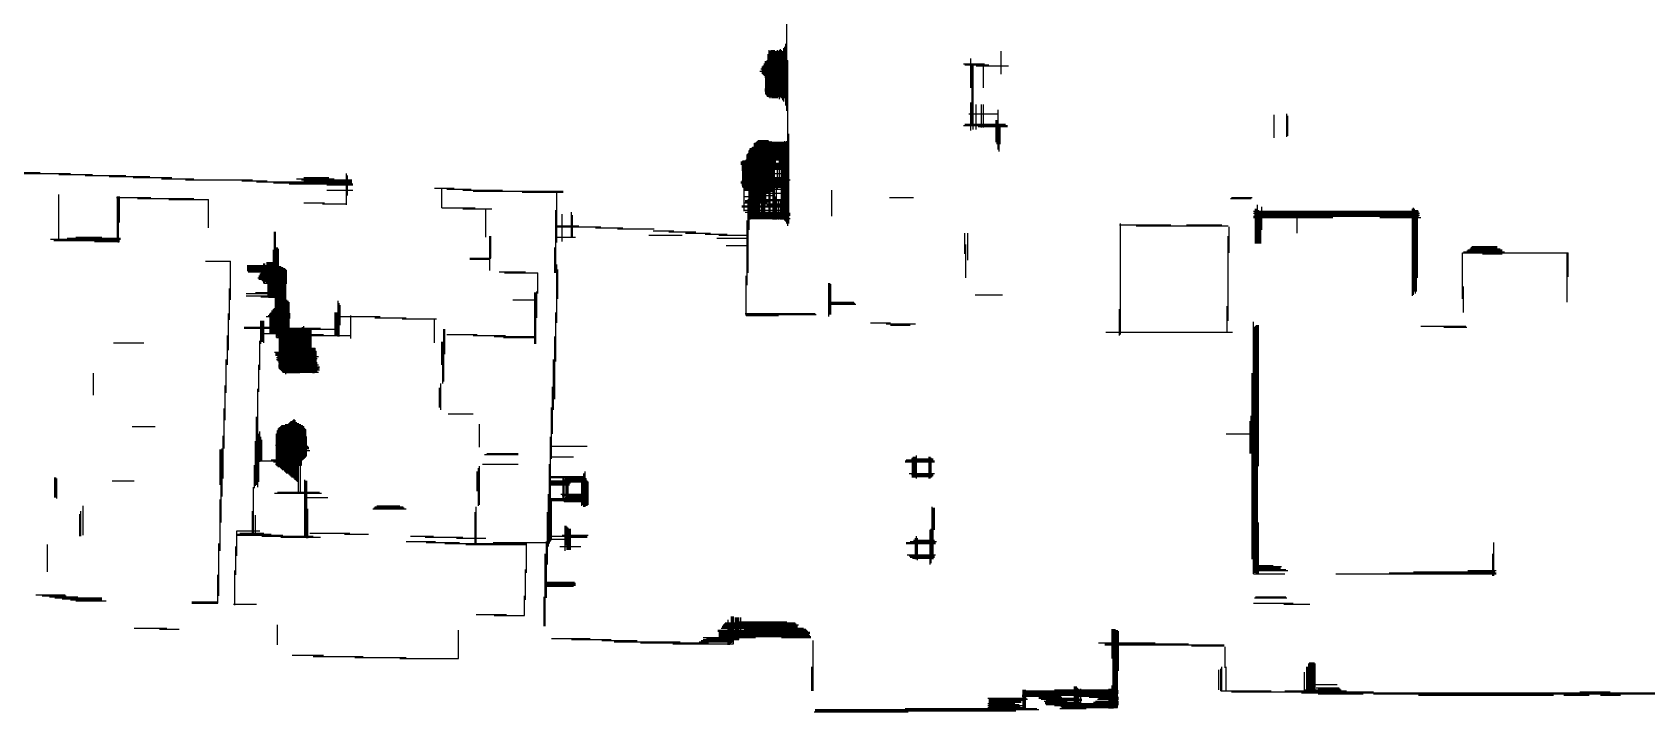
# Model space of a CAD drawing. Extents: x -18.2 to 24.4, y -13.4 to 16.4.
# Drawn here: x -0.73 to 14.7, y -13.45 to -6.95 of the extents above; entities that cross this region are included whole.
import ezdxf

# ---------------------------------------------------------------- set-up
doc = ezdxf.new("R2010")
doc.units = 0
doc.layers.add('1-0_REZ', color=7, linetype='CONTINUOUS')

msp = doc.modelspace()

# ---------------------------------------------------------------- linework, layer by layer
at = {"layer": '1-0_REZ'}
for p, q in [((6.48, -7.7), (6.48, -6.52)), ((6.45, -7.61), (6.45, -7.1)), ((6.46, -7.58), (6.46, -7.09)), ((6.47, -7.65), (6.47, -7.06)), ((6.26, -7.25), (6.49, -7.25)), ((6.27, -7.23), (6.49, -7.23)), ((6.27, -7.24), (6.49, -7.24)), ((6.28, -7.54), (6.28, -7.23)), ((6.29, -7.22), (6.49, -7.22)), ((6.29, -7.56), (6.29, -7.22)), ((6.3, -7.56), (6.3, -7.16)), ((6.31, -7.57), (6.31, -7.12)), ((6.32, -7.58), (6.32, -7.13)), ((6.33, -7.57), (6.33, -7.12)), ((6.34, -7.58), (6.34, -7.12)), ((6.35, -7.58), (6.35, -7.12)), ((6.36, -7.58), (6.36, -7.12)), ((6.37, -7.58), (6.37, -7.13)), ((6.38, -7.58), (6.38, -7.13)), ((6.39, -7.58), (6.39, -7.12)), ((6.4, -7.57), (6.4, -7.13)), ((6.41, -7.59), (6.41, -7.12)), ((6.42, -7.57), (6.42, -7.11)), ((6.43, -7.58), (6.43, -7.12)), ((6.44, -7.6), (6.44, -7.13)), ((6.49, -8.8), (6.49, -7.22)), ((8.17, -7.25), (8.37, -7.25)), ((8.24, -7.48), (8.24, -7.2)), ((8.25, -7.84), (8.25, -7.25)), ((8.26, -7.88), (8.26, -7.25)), ((8.36, -7.48), (8.36, -7.25)), ((8.53, -7.35), (8.53, -7.13)), ((6.22, -7.32), (6.49, -7.32)), ((6.23, -7.3), (6.49, -7.3)), ((6.24, -7.28), (6.49, -7.28)), ((6.24, -7.29), (6.49, -7.29)), ((6.24, -7.31), (6.49, -7.31)), ((6.24, -7.33), (6.49, -7.33)), ((6.24, -7.34), (6.49, -7.34)), ((6.25, -7.27), (6.49, -7.27)), ((6.25, -7.35), (6.49, -7.35)), ((6.26, -7.26), (6.49, -7.26)), ((6.26, -7.36), (6.49, -7.36)), ((6.27, -7.37), (6.49, -7.37)), ((6.27, -7.38), (6.49, -7.38)), ((6.28, -7.39), (6.49, -7.39)), ((6.3, -7.4), (6.49, -7.4)), ((8.18, -7.26), (8.41, -7.26)), ((8.29, -7.27), (8.6, -7.27)), ((6.27, -7.49), (6.49, -7.49)), ((6.27, -7.5), (6.49, -7.5)), ((6.27, -7.51), (6.49, -7.51)), ((6.28, -7.47), (6.49, -7.47)), ((6.28, -7.48), (6.49, -7.48)), ((6.28, -7.52), (6.49, -7.52)), ((6.28, -7.53), (6.49, -7.53)), ((6.28, -7.54), (6.49, -7.54)), ((6.29, -7.41), (6.49, -7.41)), ((6.29, -7.46), (6.49, -7.46)), ((6.29, -7.55), (6.49, -7.55)), ((6.29, -7.56), (6.49, -7.56)), ((6.3, -7.42), (6.49, -7.42)), ((6.3, -7.43), (6.49, -7.43)), ((6.3, -7.44), (6.49, -7.44)), ((6.3, -7.45), (6.49, -7.45)), ((8.24, -7.89), (8.24, -7.62)), ((8.29, -7.88), (8.29, -7.64)), ((8.34, -7.86), (8.34, -7.64)), ((8.36, -7.86), (8.36, -7.64)), ((8.5, -8.07), (8.5, -7.69)), ((8.17, -7.84), (8.59, -7.84)), ((8.18, -7.83), (8.57, -7.83)), ((8.22, -7.73), (8.5, -7.73)), ((8.31, -7.85), (8.59, -7.85)), ((8.48, -8), (8.48, -7.79)), ((8.49, -8.02), (8.49, -7.79)), ((8.51, -8.09), (8.51, -7.83)), ((8.52, -8.02), (8.52, -7.83)), ((11.14, -7.96), (11.14, -7.74)), ((11.26, -7.95), (11.26, -7.73)), ((11.27, -7.94), (11.27, -7.75)), ((6.17, -8.01), (6.5, -8.01)), ((6.17, -8.73), (6.17, -8.01)), ((6.17, -8.02), (6.5, -8.02)), ((6.18, -8.73), (6.18, -8.02)), ((6.19, -8), (6.5, -8)), ((6.19, -8.73), (6.19, -8)), ((6.2, -8.73), (6.2, -7.99)), ((6.21, -8.73), (6.21, -7.98)), ((6.22, -8.73), (6.22, -7.98)), ((6.23, -8.58), (6.23, -7.98)), ((6.24, -8.73), (6.24, -7.98)), ((6.25, -8.73), (6.25, -7.98)), ((6.26, -8.73), (6.26, -7.98)), ((6.27, -8.73), (6.27, -7.98)), ((6.28, -8.57), (6.28, -7.98)), ((6.29, -8.45), (6.29, -7.98)), ((6.3, -8.46), (6.3, -7.98)), ((6.31, -8.73), (6.31, -7.99)), ((6.32, -8.73), (6.32, -8)), ((6.33, -8.46), (6.33, -7.99)), ((6.34, -8.47), (6.34, -8)), ((6.35, -8.74), (6.35, -8)), ((6.36, -8.74), (6.36, -8.01)), ((6.37, -8.2), (6.37, -8.01)), ((6.42, -8.25), (6.42, -8)), ((6.44, -8.74), (6.44, -8.01)), ((6.46, -8.75), (6.46, -7.99)), ((6.47, -8.76), (6.47, -8)), ((6.48, -8.78), (6.48, -7.99)), ((6.5, -8.78), (6.5, -7.92)), ((6.06, -8.18), (6.37, -8.18)), ((6.06, -8.43), (6.06, -8.18)), ((6.07, -8.66), (6.07, -8.18)), ((6.08, -8.44), (6.08, -8.18)), ((6.09, -8.17), (6.5, -8.17)), ((6.09, -8.45), (6.09, -8.17)), ((6.1, -8.12), (6.5, -8.12)), ((6.1, -8.44), (6.1, -8.12)), ((6.1, -8.14), (6.5, -8.14)), ((6.1, -8.16), (6.5, -8.16)), ((6.11, -8.11), (6.5, -8.11)), ((6.11, -8.45), (6.11, -8.11)), ((6.11, -8.13), (6.5, -8.13)), ((6.11, -8.15), (6.5, -8.15)), ((6.12, -8.08), (6.5, -8.08)), ((6.12, -8.84), (6.12, -8.08)), ((6.12, -8.09), (6.5, -8.09)), ((6.13, -8.06), (6.5, -8.06)), ((6.13, -8.74), (6.13, -8.06)), ((6.13, -8.07), (6.5, -8.07)), ((6.13, -8.1), (6.5, -8.1)), ((6.14, -8.73), (6.14, -8.06)), ((6.15, -8.05), (6.5, -8.05)), ((6.15, -8.73), (6.15, -8.05)), ((6.16, -8.73), (6.16, -8.05)), ((6.17, -8.04), (6.5, -8.04)), ((6.18, -8.03), (6.5, -8.03)), ((6.41, -8.38), (6.41, -8.03)), ((6.43, -8.74), (6.43, -8.03)), ((6.45, -8.74), (6.45, -8.03)), ((-0.99, -8.29), (-0.66, -8.29)), ((-0.99, -8.3), (-0.37, -8.3)), ((-0.48, -8.31), (-0.16, -8.31)), ((-0.23, -8.32), (0.16, -8.32)), ((0, -8.33), (0.39, -8.33)), ((2.27, -8.6), (2.27, -8.3)), ((2.28, -8.51), (2.28, -8.32)), ((6.04, -8.19), (6.35, -8.19)), ((6.04, -8.2), (6.5, -8.2)), ((6.04, -8.21), (6.5, -8.21)), ((6.05, -8.22), (6.5, -8.22)), ((6.05, -8.23), (6.5, -8.23)), ((6.05, -8.24), (6.5, -8.24)), ((6.05, -8.25), (6.5, -8.25)), ((6.05, -8.26), (6.5, -8.26)), ((6.05, -8.27), (6.36, -8.27)), ((6.06, -8.28), (6.31, -8.28)), ((6.06, -8.29), (6.32, -8.29)), ((6.07, -8.3), (6.5, -8.3)), ((6.07, -8.31), (6.32, -8.31)), ((6.07, -8.32), (6.3, -8.32)), ((6.07, -8.33), (6.33, -8.33)), ((6.39, -8.45), (6.39, -8.2)), ((0.23, -8.34), (0.6, -8.34)), ((0.5, -8.35), (0.81, -8.35)), ((0.73, -8.36), (1.37, -8.36)), ((1.27, -8.37), (1.51, -8.37)), ((1.41, -8.38), (2.32, -8.38)), ((1.57, -8.39), (2.32, -8.39)), ((1.72, -8.4), (2.33, -8.4)), ((1.79, -8.35), (2.15, -8.35)), ((1.84, -8.36), (2.32, -8.36)), ((1.86, -8.34), (2.1, -8.34)), ((1.86, -8.37), (2.32, -8.37)), ((2.08, -8.41), (2.33, -8.41)), ((2.08, -8.46), (2.33, -8.46)), ((3.11, -8.44), (3.3, -8.44)), ((3.18, -8.63), (3.18, -8.44)), ((3.23, -8.45), (3.46, -8.45)), ((3.38, -8.46), (3.76, -8.46)), ((3.48, -8.47), (4.34, -8.47)), ((3.95, -8.48), (4.34, -8.48)), ((4.28, -8.96), (4.28, -8.48)), ((6.04, -8.38), (6.5, -8.38)), ((6.04, -8.39), (6.5, -8.39)), ((6.05, -8.37), (6.5, -8.37)), ((6.05, -8.4), (6.5, -8.4)), ((6.05, -8.41), (6.5, -8.41)), ((6.06, -8.42), (6.5, -8.42)), ((6.06, -8.43), (6.5, -8.43)), ((6.07, -8.34), (6.5, -8.34)), ((6.07, -8.36), (6.51, -8.36)), ((6.07, -8.44), (6.34, -8.44)), ((6.07, -8.45), (6.5, -8.45)), ((6.07, -8.46), (6.35, -8.46)), ((6.08, -8.35), (6.5, -8.35)), ((6.13, -8.48), (6.32, -8.48)), ((6.14, -8.47), (6.34, -8.47)), ((6.38, -8.74), (6.38, -8.35)), ((6.91, -8.71), (6.91, -8.46)), ((-0.48, -8.94), (-0.48, -8.5)), ((0.07, -8.53), (0.4, -8.53)), ((0.08, -8.95), (0.08, -8.52)), ((0.09, -8.96), (0.09, -8.52)), ((0.1, -8.77), (0.1, -8.52)), ((0.27, -8.54), (0.81, -8.54)), ((0.57, -8.55), (0.95, -8.55)), ((0.95, -8.82), (0.95, -8.55)), ((1.86, -8.58), (2.06, -8.58)), ((2.04, -8.59), (2.27, -8.59)), ((3.18, -8.63), (3.5, -8.63)), ((3.38, -8.64), (3.66, -8.64)), ((3.6, -8.91), (3.6, -8.64)), ((6.05, -8.61), (6.5, -8.61)), ((6.05, -8.62), (6.5, -8.62)), ((6.07, -8.52), (6.26, -8.52)), ((6.07, -8.58), (6.29, -8.58)), ((6.08, -8.56), (6.5, -8.56)), ((6.08, -8.57), (6.32, -8.57)), ((6.11, -8.55), (6.5, -8.55)), ((6.11, -9.25), (6.11, -8.55)), ((6.13, -8.49), (6.5, -8.49)), ((6.15, -8.51), (6.35, -8.51)), ((6.24, -8.59), (6.5, -8.59)), ((6.29, -8.6), (6.5, -8.6)), ((6.37, -8.74), (6.37, -8.52)), ((6.4, -8.74), (6.4, -8.55)), ((6.42, -8.74), (6.42, -8.55)), ((7.46, -8.53), (7.69, -8.53)), ((10.72, -8.54), (10.92, -8.54)), ((10.73, -8.53), (10.93, -8.53)), ((10.96, -8.97), (10.96, -8.64)), ((10.97, -8.97), (10.97, -8.64)), ((10.98, -8.97), (10.98, -8.6)), ((11.02, -8.84), (11.02, -8.62)), ((12.46, -9.47), (12.46, -8.64)), ((12.47, -9.46), (12.47, -8.63)), ((12.48, -9.43), (12.48, -8.64)), ((4.27, -9.25), (4.27, -8.65)), ((4.33, -8.95), (4.33, -8.69)), ((4.42, -8.91), (4.42, -8.67)), ((4.43, -8.91), (4.43, -8.7)), ((6.07, -8.65), (6.5, -8.65)), ((6.08, -8.67), (6.5, -8.67)), ((6.1, -9.37), (6.1, -8.75)), ((6.11, -8.69), (6.51, -8.69)), ((6.11, -8.73), (6.51, -8.73)), ((6.12, -8.68), (6.51, -8.68)), ((6.12, -8.72), (6.5, -8.72)), ((6.13, -8.7), (6.51, -8.7)), ((6.13, -8.71), (6.5, -8.71)), ((9.66, -8.79), (10.15, -8.79)), ((9.67, -9.84), (9.67, -8.78)), ((10.3, -8.79), (10.64, -8.79)), ((10.94, -8.66), (12.52, -8.66)), ((10.94, -8.68), (12.53, -8.68)), ((10.94, -8.71), (12.52, -8.71)), ((10.94, -8.72), (11.7, -8.72)), ((10.95, -8.67), (12.52, -8.67)), ((10.95, -8.69), (12.52, -8.69)), ((10.95, -8.7), (12.53, -8.7)), ((10.99, -8.97), (10.99, -8.65)), ((11, -8.97), (11, -8.66)), ((11.01, -8.97), (11.01, -8.66)), ((11.36, -8.87), (11.36, -8.66)), ((12.15, -8.72), (12.54, -8.72)), ((12.49, -9.45), (12.49, -8.65)), ((12.5, -9.43), (12.5, -8.65)), ((12.51, -9.3), (12.51, -8.65)), ((-0.56, -8.93), (0.11, -8.93)), ((-0.53, -8.94), (0.1, -8.94)), ((-0.4, -8.92), (0.11, -8.92)), ((-0.32, -8.91), (-0.07, -8.91)), ((-0.14, -8.95), (0.1, -8.95)), ((1.58, -9.49), (1.58, -8.86)), ((1.59, -9.83), (1.59, -8.86)), ((3.64, -9.23), (3.64, -8.9)), ((3.65, -9.11), (3.65, -8.9)), ((4.27, -8.8), (4.49, -8.8)), ((4.27, -8.81), (4.7, -8.81)), ((4.27, -8.91), (4.46, -8.91)), ((4.65, -8.82), (4.91, -8.82)), ((4.86, -8.83), (5.21, -8.83)), ((5.16, -8.89), (5.48, -8.89)), ((5.2, -8.85), (5.4, -8.85)), ((5.35, -8.86), (5.61, -8.86)), ((5.51, -8.87), (5.75, -8.87)), ((5.7, -8.88), (5.91, -8.88)), ((5.81, -8.92), (6.11, -8.92)), ((5.83, -8.89), (6.11, -8.89)), ((8.18, -9.07), (8.18, -8.87)), ((8.21, -9.13), (8.21, -8.87)), ((9.82, -8.8), (10.7, -8.8)), ((10.7, -9.71), (10.7, -8.9)), ((10.71, -9.06), (10.71, -8.81)), ((1.57, -9.49), (1.57, -9.03)), ((1.6, -9.87), (1.6, -9.01)), ((1.61, -9.86), (1.61, -9.01)), ((1.62, -9.87), (1.62, -9.02)), ((4.26, -9.25), (4.26, -9.01)), ((5.9, -8.99), (6.11, -8.99)), ((8.19, -9.3), (8.19, -8.98)), ((12.94, -9.06), (13.95, -9.06)), ((12.94, -9.5), (12.94, -9.06)), ((12.95, -9.05), (13.34, -9.05)), ((12.98, -9.04), (13.32, -9.04)), ((12.99, -9.03), (13.32, -9.03)), ((13.01, -9.02), (13.3, -9.02)), ((13.02, -9.01), (13.27, -9.01)), ((13.03, -9), (13.27, -9)), ((13.13, -9.07), (13.32, -9.07)), ((13.94, -9.53), (13.94, -9.06)), ((13.95, -9.29), (13.95, -9.06)), ((0.92, -9.14), (1.16, -9.14)), ((1.16, -9.51), (1.16, -9.14)), ((1.32, -9.18), (1.53, -9.18)), ((1.32, -9.19), (1.64, -9.19)), ((1.32, -9.2), (1.66, -9.2)), ((1.32, -9.21), (1.68, -9.21)), ((1.32, -9.22), (1.69, -9.22)), ((1.32, -9.23), (1.7, -9.23)), ((1.33, -9.24), (1.7, -9.24)), ((1.44, -9.26), (1.7, -9.26)), ((1.45, -9.25), (1.7, -9.25)), ((1.48, -9.35), (1.48, -9.16)), ((1.49, -9.35), (1.49, -9.16)), ((1.51, -9.35), (1.51, -9.15)), ((1.52, -9.48), (1.52, -9.15)), ((1.53, -9.49), (1.53, -9.15)), ((1.54, -9.49), (1.54, -9.15)), ((1.55, -9.49), (1.55, -9.15)), ((1.56, -9.49), (1.56, -9.15)), ((1.63, -10.17), (1.63, -9.19)), ((1.64, -10.18), (1.64, -9.19)), ((1.65, -10.19), (1.65, -9.2)), ((1.66, -10.2), (1.66, -9.2)), ((1.67, -10.2), (1.67, -9.21)), ((1.68, -10.2), (1.68, -9.21)), ((1.69, -10.22), (1.69, -9.22)), ((3.45, -9.11), (3.65, -9.11)), ((3.45, -9.12), (3.64, -9.12)), ((3.73, -9.24), (3.98, -9.24)), ((3.78, -9.25), (4.1, -9.25)), ((4.1, -9.45), (4.1, -9.25)), ((4.28, -9.73), (4.28, -9.17)), ((4.29, -9.5), (4.29, -9.22)), ((1.15, -9.7), (1.15, -9.4)), ((1.42, -9.3), (1.7, -9.3)), ((1.43, -9.28), (1.7, -9.28)), ((1.43, -9.29), (1.7, -9.29)), ((1.43, -9.31), (1.7, -9.31)), ((1.44, -9.27), (1.7, -9.27)), ((1.46, -9.32), (1.7, -9.32)), ((1.47, -9.33), (1.7, -9.33)), ((1.48, -9.35), (1.7, -9.35)), ((1.5, -9.34), (1.7, -9.34)), ((6.09, -9.66), (6.09, -9.28)), ((6.88, -9.67), (6.88, -9.35)), ((6.89, -9.65), (6.89, -9.35)), ((6.9, -9.65), (6.9, -9.36)), ((12.95, -9.63), (12.95, -9.38)), ((1.31, -9.45), (1.67, -9.45)), ((1.31, -9.47), (1.65, -9.47)), ((1.4, -9.44), (1.68, -9.44)), ((1.45, -9.48), (1.64, -9.48)), ((1.7, -10.21), (1.7, -9.51)), ((1.71, -10.21), (1.71, -9.52)), ((1.72, -10.21), (1.72, -9.53)), ((2.19, -9.86), (2.19, -9.52)), ((2.2, -9.86), (2.2, -9.54)), ((2.21, -9.75), (2.21, -9.56)), ((3.86, -9.51), (4.09, -9.51)), ((4.07, -9.93), (4.07, -9.44)), ((4.08, -9.93), (4.08, -9.44)), ((4.09, -9.68), (4.09, -9.43)), ((6.88, -9.53), (7.12, -9.53)), ((6.88, -9.54), (7.13, -9.54)), ((6.88, -9.55), (7.14, -9.55)), ((8.28, -9.46), (8.54, -9.46)), ((10.69, -9.82), (10.69, -9.57)), ((1.14, -9.99), (1.14, -9.64)), ((1.45, -9.93), (1.45, -9.71)), ((1.46, -9.91), (1.46, -9.71)), ((1.47, -9.91), (1.47, -9.71)), ((1.48, -9.92), (1.48, -9.71)), ((1.5, -9.67), (1.73, -9.67)), ((1.52, -9.66), (1.73, -9.66)), ((1.53, -9.65), (1.73, -9.65)), ((1.54, -9.64), (1.73, -9.64)), ((1.54, -9.83), (1.54, -9.64)), ((1.54, -9.68), (1.73, -9.68)), ((1.55, -9.83), (1.55, -9.63)), ((1.56, -9.83), (1.56, -9.61)), ((1.57, -9.83), (1.57, -9.6)), ((1.58, -9.83), (1.58, -9.59)), ((2.16, -9.85), (2.16, -9.63)), ((2.17, -9.85), (2.17, -9.63)), ((2.18, -9.85), (2.18, -9.63)), ((2.21, -9.67), (2.59, -9.67)), ((2.31, -9.88), (2.31, -9.66)), ((2.54, -9.68), (2.84, -9.68)), ((2.8, -9.69), (3.13, -9.69)), ((3.11, -9.92), (3.11, -9.7)), ((4.27, -10.1), (4.27, -9.63)), ((6.08, -9.64), (6.75, -9.64)), ((6.09, -9.65), (6.76, -9.65)), ((6.09, -9.66), (6.4, -9.66)), ((9.66, -9.85), (9.66, -9.6)), ((10.94, -12.13), (10.94, -9.72)), ((1.13, -10.13), (1.13, -9.85)), ((1.29, -9.77), (1.68, -9.77)), ((1.29, -9.78), (2.02, -9.78)), ((1.47, -9.83), (1.75, -9.83)), ((1.6, -9.84), (2.05, -9.84)), ((1.6, -9.85), (2.31, -9.85)), ((1.6, -9.87), (1.93, -9.87)), ((1.61, -9.86), (1.92, -9.86)), ((1.73, -10.21), (1.73, -9.78)), ((1.74, -10.21), (1.74, -9.78)), ((1.75, -10.21), (1.75, -9.78)), ((1.76, -10.21), (1.76, -9.78)), ((1.77, -10.21), (1.77, -9.78)), ((1.78, -10.21), (1.78, -9.78)), ((1.79, -10.21), (1.79, -9.78)), ((1.8, -10.21), (1.8, -9.78)), ((1.81, -10.21), (1.81, -9.78)), ((1.81, -9.79), (2.2, -9.79)), ((1.82, -10.21), (1.82, -9.78)), ((1.83, -10.2), (1.83, -9.78)), ((1.84, -10.2), (1.84, -9.78)), ((1.85, -10.2), (1.85, -9.77)), ((1.86, -10.2), (1.86, -9.76)), ((1.87, -10.2), (1.87, -9.78)), ((1.88, -10.2), (1.88, -9.79)), ((1.89, -10.2), (1.89, -9.79)), ((1.9, -10.2), (1.9, -9.79)), ((1.91, -10.2), (1.91, -9.79)), ((1.92, -10.2), (1.92, -9.79)), ((1.93, -10.2), (1.93, -9.79)), ((3.2, -10.29), (3.2, -9.79)), ((3.21, -10.03), (3.21, -9.79)), ((3.23, -9.84), (3.52, -9.84)), ((3.48, -9.85), (3.79, -9.85)), ((3.68, -9.86), (4.08, -9.86)), ((3.77, -9.87), (4.08, -9.87)), ((4.26, -10.46), (4.26, -9.86)), ((7.28, -9.73), (7.47, -9.73)), ((7.43, -9.74), (7.71, -9.74)), ((7.47, -9.75), (7.66, -9.75)), ((9.53, -9.82), (10.74, -9.82)), ((10.95, -12.12), (10.95, -9.77)), ((10.96, -12.12), (10.96, -9.76)), ((10.97, -12.13), (10.97, -9.75)), ((10.98, -12.13), (10.98, -9.75)), ((10.99, -11.1), (10.99, -9.75)), ((12.54, -9.76), (12.97, -9.76)), ((12.76, -9.77), (12.98, -9.77)), ((0.04, -9.92), (0.33, -9.92)), ((1.44, -10.18), (1.44, -9.9)), ((1.58, -10.01), (1.98, -10.01)), ((1.59, -10.02), (1.98, -10.02)), ((1.59, -10.03), (1.98, -10.03)), ((1.63, -9.92), (1.83, -9.92)), ((1.63, -9.95), (1.93, -9.95)), ((1.63, -9.99), (1.97, -9.99)), ((1.63, -10), (1.98, -10)), ((1.64, -9.88), (1.93, -9.88)), ((1.64, -9.96), (1.93, -9.96)), ((1.64, -9.98), (1.97, -9.98)), ((1.65, -9.97), (1.97, -9.97)), ((1.68, -9.93), (1.9, -9.93)), ((1.68, -9.94), (1.92, -9.94)), ((1.94, -10.19), (1.94, -9.97)), ((1.95, -10.21), (1.95, -9.97)), ((1.96, -10.21), (1.96, -9.97)), ((1.97, -10.17), (1.97, -9.97)), ((1.98, -10.2), (1.98, -10)), ((3.18, -10.13), (3.18, -9.91)), ((3.19, -10.31), (3.19, -9.91)), ((1.12, -10.4), (1.12, -10.08)), ((1.43, -10.39), (1.43, -10.13)), ((1.59, -10.04), (1.98, -10.04)), ((1.6, -10.06), (1.98, -10.06)), ((1.6, -10.08), (1.98, -10.08)), ((1.61, -10.05), (2, -10.05)), ((1.61, -10.07), (1.99, -10.07)), ((1.61, -10.09), (1.98, -10.09)), ((1.62, -10.1), (1.98, -10.1)), ((1.62, -10.11), (1.99, -10.11)), ((1.62, -10.13), (2, -10.13)), ((1.62, -10.14), (1.99, -10.14)), ((1.62, -10.15), (2.01, -10.15)), ((1.63, -10.12), (1.99, -10.12)), ((1.63, -10.16), (2.01, -10.16)), ((1.63, -10.17), (2, -10.17)), ((1.64, -10.18), (2.01, -10.18)), ((4.25, -10.56), (4.25, -10.08)), ((-0.15, -10.42), (-0.15, -10.21)), ((1.11, -10.66), (1.11, -10.33)), ((1.65, -10.19), (1.99, -10.19)), ((1.66, -10.2), (2, -10.2)), ((3.17, -10.56), (3.17, -10.31)), ((4.24, -10.79), (4.24, -10.34)), ((10.93, -11.99), (10.93, -10.21)), ((1.42, -11.3), (1.42, -10.36)), ((3.16, -10.54), (3.16, -10.35)), ((1.1, -10.93), (1.1, -10.55)), ((1.41, -11.28), (1.41, -10.63)), ((1.77, -11.22), (1.77, -10.65)), ((3.24, -10.6), (3.48, -10.6)), ((4.23, -11.03), (4.23, -10.54)), ((10.92, -10.98), (10.92, -10.62)), ((0.22, -10.72), (0.44, -10.72)), ((1.43, -11.25), (1.43, -10.79)), ((1.44, -11.06), (1.44, -10.77)), ((1.6, -10.79), (1.88, -10.79)), ((1.6, -11.09), (1.6, -10.79)), ((1.6, -10.8), (1.88, -10.8)), ((1.61, -10.76), (1.88, -10.76)), ((1.61, -11.1), (1.61, -10.76)), ((1.61, -10.77), (1.88, -10.77)), ((1.61, -10.78), (1.88, -10.78)), ((1.62, -10.74), (1.87, -10.74)), ((1.62, -11.11), (1.62, -10.74)), ((1.62, -10.75), (1.88, -10.75)), ((1.63, -10.73), (1.86, -10.73)), ((1.63, -11.11), (1.63, -10.73)), ((1.64, -10.72), (1.86, -10.72)), ((1.64, -11.12), (1.64, -10.72)), ((1.65, -10.71), (1.85, -10.71)), ((1.65, -11.13), (1.65, -10.71)), ((1.66, -11.14), (1.66, -10.71)), ((1.67, -11.14), (1.67, -10.71)), ((1.68, -11.15), (1.68, -10.71)), ((1.69, -11.16), (1.69, -10.7)), ((1.7, -11.17), (1.7, -10.7)), ((1.71, -11.17), (1.71, -10.7)), ((1.72, -11.18), (1.72, -10.69)), ((1.73, -11.19), (1.73, -10.68)), ((1.74, -11.2), (1.74, -10.67)), ((1.75, -11.21), (1.75, -10.67)), ((1.76, -11.21), (1.76, -10.66)), ((1.78, -11.23), (1.78, -10.66)), ((1.79, -11.24), (1.79, -10.68)), ((1.8, -11.25), (1.8, -10.69)), ((1.81, -11.36), (1.81, -10.69)), ((1.82, -11.08), (1.82, -10.7)), ((1.83, -11.35), (1.83, -10.7)), ((1.84, -11.09), (1.84, -10.71)), ((1.85, -11.04), (1.85, -10.71)), ((1.86, -11.03), (1.86, -10.72)), ((1.87, -11.02), (1.87, -10.74)), ((1.88, -11.01), (1.88, -10.75)), ((3.54, -10.92), (3.54, -10.7)), ((10.68, -10.79), (10.99, -10.79)), ((10.91, -10.98), (10.91, -10.67)), ((1.06, -11.28), (1.06, -10.94)), ((1.07, -11.64), (1.07, -10.94)), ((1.08, -11.39), (1.08, -10.93)), ((1.09, -11.22), (1.09, -10.81)), ((1.4, -11.29), (1.4, -10.86)), ((1.45, -11.05), (1.45, -10.82)), ((1.46, -11.05), (1.46, -10.85)), ((1.59, -10.9), (1.89, -10.9)), ((1.6, -10.81), (1.88, -10.81)), ((1.6, -10.82), (1.89, -10.82)), ((1.6, -10.83), (1.89, -10.83)), ((1.6, -10.84), (1.89, -10.84)), ((1.6, -10.85), (1.89, -10.85)), ((1.6, -10.86), (1.89, -10.86)), ((1.6, -10.87), (1.89, -10.87)), ((1.6, -10.88), (1.89, -10.88)), ((1.6, -10.89), (1.89, -10.89)), ((1.6, -10.92), (1.91, -10.92)), ((1.6, -10.94), (1.89, -10.94)), ((1.6, -10.95), (1.92, -10.95)), ((1.61, -10.91), (1.9, -10.91)), ((1.61, -10.93), (1.91, -10.93)), ((4.22, -11.82), (4.22, -10.82)), ((4.22, -10.91), (4.57, -10.91)), ((1.39, -11.31), (1.39, -11.09)), ((1.4, -11.05), (1.83, -11.05)), ((1.55, -11.04), (1.85, -11.04)), ((1.57, -11.06), (1.82, -11.06)), ((1.59, -11.08), (1.82, -11.08)), ((1.6, -11.09), (1.84, -11.09)), ((1.61, -10.97), (1.89, -10.97)), ((1.62, -10.96), (1.89, -10.96)), ((1.62, -10.98), (1.89, -10.98)), ((1.62, -10.99), (1.89, -10.99)), ((1.62, -11), (1.89, -11)), ((1.63, -11.01), (1.88, -11.01)), ((1.65, -11.02), (1.87, -11.02)), ((1.65, -11.03), (1.86, -11.03)), ((3.54, -11.47), (3.54, -11.1)), ((3.57, -11.08), (3.91, -11.08)), ((3.59, -10.99), (3.91, -10.99)), ((3.61, -10.98), (3.91, -10.98)), ((4.21, -11.84), (4.21, -11.08)), ((4.22, -11.01), (4.44, -11.01)), ((7.61, -11.05), (7.89, -11.05)), ((7.61, -11.06), (7.89, -11.06)), ((7.62, -11.04), (7.88, -11.04)), ((7.67, -11.03), (7.88, -11.03)), ((7.68, -11.21), (7.68, -11.02)), ((7.69, -11.21), (7.69, -11.01)), ((7.7, -11.21), (7.7, -11.01)), ((7.71, -11.21), (7.71, -11.01)), ((7.72, -11.22), (7.72, -11)), ((7.84, -11.22), (7.84, -11.01)), ((7.85, -11.22), (7.85, -11.01)), ((7.86, -11.21), (7.86, -11.02)), ((-0.52, -11.4), (-0.52, -11.21)), ((-0.51, -11.4), (-0.51, -11.21)), ((-0.5, -11.41), (-0.5, -11.22)), ((0.03, -11.24), (0.24, -11.24)), ((1.87, -11.78), (1.87, -11.23)), ((1.88, -11.78), (1.88, -11.24)), ((1.89, -11.79), (1.89, -11.24)), ((3.52, -11.34), (3.52, -11.15)), ((3.53, -11.48), (3.53, -11.12)), ((4.21, -11.2), (4.53, -11.2)), ((4.21, -11.21), (4.55, -11.21)), ((4.21, -11.24), (4.57, -11.24)), ((4.21, -11.25), (4.58, -11.25)), ((4.21, -11.26), (4.41, -11.26)), ((4.34, -11.42), (4.34, -11.2)), ((4.34, -11.23), (4.56, -11.23)), ((4.35, -11.44), (4.35, -11.21)), ((4.36, -11.22), (4.56, -11.22)), ((4.37, -11.43), (4.37, -11.2)), ((4.38, -11.43), (4.38, -11.21)), ((4.39, -11.43), (4.39, -11.21)), ((4.52, -11.48), (4.52, -11.2)), ((4.53, -11.47), (4.53, -11.2)), ((4.54, -11.49), (4.54, -11.17)), ((4.55, -11.49), (4.55, -11.15)), ((4.56, -11.48), (4.56, -11.22)), ((4.57, -11.48), (4.57, -11.24)), ((4.58, -11.47), (4.58, -11.25)), ((7.65, -11.17), (7.89, -11.17)), ((7.67, -11.18), (7.88, -11.18)), ((7.68, -11.19), (7.88, -11.19)), ((7.68, -11.2), (7.87, -11.2)), ((1.06, -11.91), (1.06, -11.42)), ((1.38, -11.76), (1.38, -11.3)), ((1.58, -11.36), (2.03, -11.36)), ((1.61, -11.35), (2.01, -11.35)), ((1.88, -11.4), (2.09, -11.4)), ((4.2, -11.87), (4.2, -11.37)), ((4.2, -11.41), (4.55, -11.41)), ((4.2, -11.42), (4.54, -11.42)), ((4.21, -11.27), (4.4, -11.27)), ((4.21, -11.28), (4.4, -11.28)), ((4.23, -11.81), (4.23, -11.42)), ((4.32, -11.37), (4.58, -11.37)), ((4.33, -11.38), (4.57, -11.38)), ((4.36, -11.4), (4.56, -11.4)), ((4.37, -11.39), (4.57, -11.39)), ((-0.28, -11.77), (-0.28, -11.56)), ((-0.27, -11.77), (-0.27, -11.53)), ((-0.25, -11.76), (-0.25, -11.48)), ((1.37, -11.76), (1.37, -11.53)), ((1.4, -11.76), (1.4, -11.57)), ((1.9, -11.79), (1.9, -11.51)), ((2.52, -11.51), (2.84, -11.51)), ((2.53, -11.5), (2.82, -11.5)), ((2.54, -11.49), (2.81, -11.49)), ((2.56, -11.48), (2.78, -11.48)), ((3.5, -11.85), (3.5, -11.54)), ((3.51, -11.85), (3.51, -11.49)), ((4.19, -12.04), (4.19, -11.54)), ((4.2, -11.43), (4.57, -11.43)), ((4.35, -11.44), (4.58, -11.44)), ((7.87, -11.99), (7.87, -11.49)), ((7.88, -11.99), (7.88, -11.5)), ((7.89, -11.71), (7.89, -11.5)), ((1.22, -11.72), (1.44, -11.72)), ((1.22, -11.96), (1.22, -11.72)), ((4.36, -11.91), (4.36, -11.67)), ((4.37, -11.86), (4.37, -11.67)), ((4.38, -11.9), (4.38, -11.68)), ((4.39, -11.9), (4.39, -11.69)), ((4.4, -11.9), (4.4, -11.7)), ((4.41, -11.9), (4.41, -11.7)), ((7.85, -12.04), (7.85, -11.71)), ((7.86, -12.03), (7.86, -11.7)), ((10.99, -12.13), (10.99, -11.64)), ((-0.59, -12.11), (-0.59, -11.85)), ((1.05, -12.34), (1.05, -11.84)), ((1.21, -12.14), (1.21, -11.87)), ((1.22, -11.75), (1.55, -11.75)), ((1.22, -11.76), (1.66, -11.76)), ((1.25, -11.74), (1.48, -11.74)), ((1.46, -11.77), (1.95, -11.77)), ((1.64, -11.78), (2.02, -11.78)), ((1.92, -11.74), (2.3, -11.74)), ((2.25, -11.75), (2.48, -11.75)), ((2.84, -11.82), (3.12, -11.82)), ((2.88, -11.77), (3.1, -11.77)), ((3.02, -11.78), (3.38, -11.78)), ((3.03, -11.83), (3.35, -11.83)), ((3.21, -11.84), (3.99, -11.84)), ((3.32, -11.79), (3.6, -11.79)), ((3.41, -11.85), (3.99, -11.85)), ((3.67, -11.83), (4.2, -11.83)), ((3.99, -12.12), (3.99, -11.84)), ((4.18, -12.36), (4.18, -11.82)), ((4.19, -11.77), (4.57, -11.77)), ((4.19, -11.8), (4.39, -11.8)), ((4.31, -11.87), (4.51, -11.87)), ((4.33, -11.76), (4.58, -11.76)), ((4.37, -11.78), (4.57, -11.78)), ((7.62, -11.83), (7.9, -11.83)), ((7.62, -11.84), (7.9, -11.84)), ((7.66, -11.82), (7.91, -11.82)), ((7.69, -11.81), (7.89, -11.81)), ((7.71, -11.99), (7.71, -11.79)), ((7.72, -11.99), (7.72, -11.77)), ((7.73, -12), (7.73, -11.79)), ((13.24, -12.15), (13.24, -11.83)), ((4.17, -12.63), (4.17, -11.94)), ((7.63, -11.95), (7.9, -11.95)), ((7.65, -11.96), (7.89, -11.96)), ((7.66, -11.97), (7.89, -11.97)), ((7.68, -11.98), (7.88, -11.98)), ((13.23, -12.15), (13.23, -11.94)), ((1.04, -12.41), (1.04, -12.14)), ((1.2, -12.43), (1.2, -12.1)), ((3.98, -12.38), (3.98, -12.09)), ((10.94, -12.05), (11.13, -12.05)), ((10.94, -12.06), (11.21, -12.06)), ((10.94, -12.07), (11.2, -12.07)), ((10.94, -12.08), (11.2, -12.08)), ((10.94, -12.09), (11.25, -12.09)), ((10.94, -12.1), (11.27, -12.1)), ((10.94, -12.13), (11.24, -12.13)), ((11.73, -12.13), (13.26, -12.13)), ((12.24, -12.12), (13.26, -12.12)), ((12.47, -12.11), (13.25, -12.11)), ((12.99, -12.1), (13.26, -12.1)), ((-0.7, -12.33), (-0.42, -12.33)), ((-0.64, -12.34), (-0.41, -12.34)), ((3.97, -12.53), (3.97, -12.34)), ((4.17, -12.21), (4.45, -12.21)), ((4.17, -12.22), (4.46, -12.22)), ((4.17, -12.23), (4.46, -12.23)), ((4.17, -12.24), (4.46, -12.24)), ((4.17, -12.25), (4.44, -12.25)), ((-0.57, -12.35), (-0.3, -12.35)), ((-0.52, -12.36), (-0.07, -12.36)), ((-0.45, -12.37), (-0.07, -12.37)), ((-0.37, -12.38), (-0.07, -12.38)), ((-0.32, -12.39), (-0.03, -12.39)), ((0.79, -12.4), (1.04, -12.4)), ((0.79, -12.41), (1.04, -12.41)), ((1.19, -12.42), (1.41, -12.42)), ((4.16, -12.63), (4.16, -12.35)), ((10.94, -12.41), (11.32, -12.41)), ((10.95, -12.36), (11.26, -12.36)), ((10.96, -12.35), (11.25, -12.35)), ((11.23, -12.42), (11.48, -12.42)), ((0.24, -12.65), (0.55, -12.65)), ((1.61, -12.81), (1.61, -12.62)), ((3.51, -12.52), (3.8, -12.52)), ((3.68, -12.53), (3.97, -12.53)), ((5.85, -12.65), (6.64, -12.65)), ((5.86, -12.63), (6.58, -12.63)), ((5.86, -12.64), (6.58, -12.64)), ((5.87, -12.62), (6.59, -12.62)), ((5.88, -12.61), (6.57, -12.61)), ((5.89, -12.6), (6.56, -12.6)), ((5.92, -12.81), (5.92, -12.57)), ((5.93, -12.81), (5.93, -12.61)), ((5.94, -12.8), (5.94, -12.61)), ((5.95, -12.79), (5.95, -12.54)), ((5.96, -12.78), (5.96, -12.54)), ((5.97, -12.8), (5.97, -12.54)), ((5.99, -12.76), (5.99, -12.55)), ((6, -12.76), (6, -12.55)), ((6, -12.59), (6.48, -12.59)), ((6.01, -12.76), (6.01, -12.55)), ((6.02, -12.76), (6.02, -12.55)), ((6.04, -12.74), (6.04, -12.55)), ((0.48, -12.66), (0.67, -12.66)), ((3.34, -12.94), (3.34, -12.67)), ((4.23, -12.75), (4.6, -12.75)), ((4.42, -12.76), (4.8, -12.76)), ((4.71, -12.77), (5.05, -12.77)), ((4.83, -12.78), (5.46, -12.78)), ((5.08, -12.79), (5.73, -12.79)), ((5.39, -12.8), (5.97, -12.8)), ((5.64, -12.78), (5.97, -12.78)), ((5.66, -12.77), (5.97, -12.77)), ((5.68, -12.74), (6.18, -12.74)), ((5.68, -12.76), (6.02, -12.76)), ((5.71, -12.75), (6.02, -12.75)), ((5.82, -12.67), (6.67, -12.67)), ((5.82, -12.68), (6.68, -12.68)), ((5.83, -12.69), (6.7, -12.69)), ((5.83, -12.7), (6.7, -12.7)), ((5.83, -12.71), (6.69, -12.71)), ((5.83, -12.72), (6.7, -12.72)), ((5.83, -12.73), (6.71, -12.73)), ((6.07, -12.66), (6.66, -12.66)), ((6.43, -12.74), (6.71, -12.74)), ((6.73, -13.25), (6.73, -12.77)), ((9.46, -12.79), (10, -12.79)), ((9.52, -12.8), (10.32, -12.8)), ((9.52, -12.81), (10.66, -12.81)), ((9.59, -12.94), (9.59, -12.66)), ((9.6, -13.42), (9.6, -12.66)), ((9.61, -13.41), (9.61, -12.66)), ((9.62, -13.41), (9.62, -12.66)), ((9.63, -13.41), (9.63, -12.67)), ((9.64, -13.41), (9.64, -12.67)), ((9.65, -13.06), (9.65, -12.68)), ((1.75, -12.91), (2.05, -12.91)), ((1.95, -12.92), (2.43, -12.92)), ((2.35, -12.93), (2.84, -12.93)), ((2.78, -12.94), (3.34, -12.94)), ((10.35, -12.82), (10.66, -12.82)), ((10.67, -13.03), (10.67, -12.83)), ((6.72, -13.25), (6.72, -13.02)), ((10.61, -13.24), (10.61, -13.05)), ((10.63, -13.25), (10.63, -13.04)), ((10.64, -13.25), (10.64, -13.02)), ((10.68, -13.25), (10.68, -13.02)), ((11.43, -13.27), (11.43, -13.07)), ((11.45, -13.27), (11.45, -13.02)), ((11.46, -13.26), (11.46, -13.02)), ((11.47, -13.26), (11.47, -12.99)), ((11.48, -13.26), (11.48, -12.98)), ((11.49, -13.26), (11.49, -12.98)), ((11.5, -13.27), (11.5, -12.98)), ((11.51, -13.27), (11.51, -12.98)), ((11.52, -13.27), (11.52, -12.98)), ((11.53, -13.27), (11.53, -12.99)), ((8.74, -13.43), (8.74, -13.24)), ((8.74, -13.25), (9.65, -13.25)), ((8.74, -13.26), (9.64, -13.26)), ((8.74, -13.27), (9.65, -13.27)), ((8.75, -13.43), (8.75, -13.24)), ((8.76, -13.43), (8.76, -13.24)), ((9.04, -13.24), (9.64, -13.24)), ((9.23, -13.42), (9.23, -13.21)), ((9.24, -13.42), (9.24, -13.21)), ((9.25, -13.42), (9.25, -13.21)), ((9.26, -13.42), (9.26, -13.22)), ((9.27, -13.42), (9.27, -13.23)), ((9.29, -13.42), (9.29, -13.23)), ((9.56, -13.42), (9.56, -13.23)), ((9.57, -13.42), (9.57, -13.23)), ((9.58, -13.42), (9.58, -13.23)), ((9.59, -13.42), (9.59, -13.2)), ((10.63, -13.25), (11.11, -13.25)), ((10.73, -13.26), (12.09, -13.26)), ((11.24, -13.25), (11.83, -13.25)), ((11.4, -13.27), (15.68, -13.27)), ((11.43, -13.24), (11.78, -13.24)), ((11.5, -13.19), (11.74, -13.19)), ((11.54, -13.22), (11.76, -13.22)), ((11.56, -13.23), (11.77, -13.23)), ((14.06, -13.26), (14.35, -13.26)), ((7.61, -13.42), (8.87, -13.42)), ((8.4, -13.32), (8.77, -13.32)), ((8.4, -13.37), (8.66, -13.37)), ((8.4, -13.39), (8.73, -13.39)), ((8.4, -13.41), (8.74, -13.41)), ((8.41, -13.33), (8.78, -13.33)), ((8.41, -13.34), (8.74, -13.34)), ((8.41, -13.35), (8.72, -13.35)), ((8.41, -13.36), (8.72, -13.36)), ((8.41, -13.38), (8.7, -13.38)), ((8.41, -13.4), (8.71, -13.4)), ((8.73, -13.29), (9.64, -13.29)), ((8.73, -13.3), (9.1, -13.3)), ((8.74, -13.28), (9.64, -13.28)), ((8.89, -13.31), (9.11, -13.31)), ((8.89, -13.32), (9.24, -13.32)), ((8.91, -13.33), (9.3, -13.33)), ((8.94, -13.35), (9.16, -13.35)), ((8.95, -13.36), (9.29, -13.36)), ((8.95, -13.37), (9.65, -13.37)), ((8.96, -13.34), (9.3, -13.34)), ((8.96, -13.38), (9.65, -13.38)), ((9.04, -13.39), (9.64, -13.39)), ((9.09, -13.42), (9.34, -13.42)), ((9.1, -13.4), (9.64, -13.4)), ((9.11, -13.41), (9.64, -13.41)), ((9.23, -13.3), (9.64, -13.3)), ((9.37, -13.31), (9.65, -13.31)), ((9.41, -13.36), (9.65, -13.36)), ((9.43, -13.35), (9.65, -13.35)), ((9.45, -13.33), (9.65, -13.33)), ((9.46, -13.32), (9.65, -13.32)), ((11.56, -13.28), (11.99, -13.28)), ((12.09, -13.28), (15.1, -13.28)), ((12.52, -13.29), (13.81, -13.29)), ((13.91, -13.29), (14.15, -13.29)), ((14.26, -13.29), (14.45, -13.29)), ((6.74, -13.45), (7.64, -13.45)), ((6.75, -13.43), (8.89, -13.43)), ((6.75, -13.44), (8.67, -13.44))]:
    msp.add_line(p, q, dxfattribs=at)

doc.saveas('drawing.dxf')
